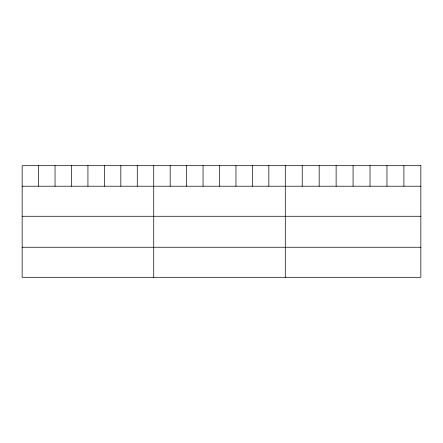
<?xml version="1.0" encoding="UTF-8"?>
<svg xmlns="http://www.w3.org/2000/svg" width="443" height="443" viewBox="0 0 443 443"><rect width="100%" height="100%" fill="white"/><g stroke="black" fill="none" stroke-linecap="round" stroke-linejoin="round"><path stroke-width="0.66" d="M22.15 186.21L420.85 186.21M22.15 216.273L420.85 216.273M22.15 247.249L420.85 247.249M403.905 165.688L403.905 186.21M386.96 165.688L386.96 186.21M370.016 165.688L370.016 186.21M353.071 165.688L353.071 186.21M336.126 165.688L336.126 186.21M319.181 165.688L319.181 186.21M302.237 165.688L302.237 186.21M285.292 165.688L285.292 277.312M268.846 165.688L268.846 186.21M252.399 165.688L252.399 186.21M235.953 165.688L235.953 186.21M219.506 165.688L219.506 186.21M203.06 165.688L203.06 186.21M186.614 165.688L186.614 186.21M170.167 165.688L170.167 186.21M153.721 165.688L153.721 277.312M137.275 165.688L137.275 186.21M120.828 165.688L120.828 186.21M104.382 165.688L104.382 186.21M87.936 165.688L87.936 186.21M71.489 165.688L71.489 186.21M55.043 165.688L55.043 186.21M38.596 165.688L38.596 186.21M420.85 165.688L22.15 165.688L22.15 277.312L420.85 277.312L420.85 165.688"/></g></svg>
